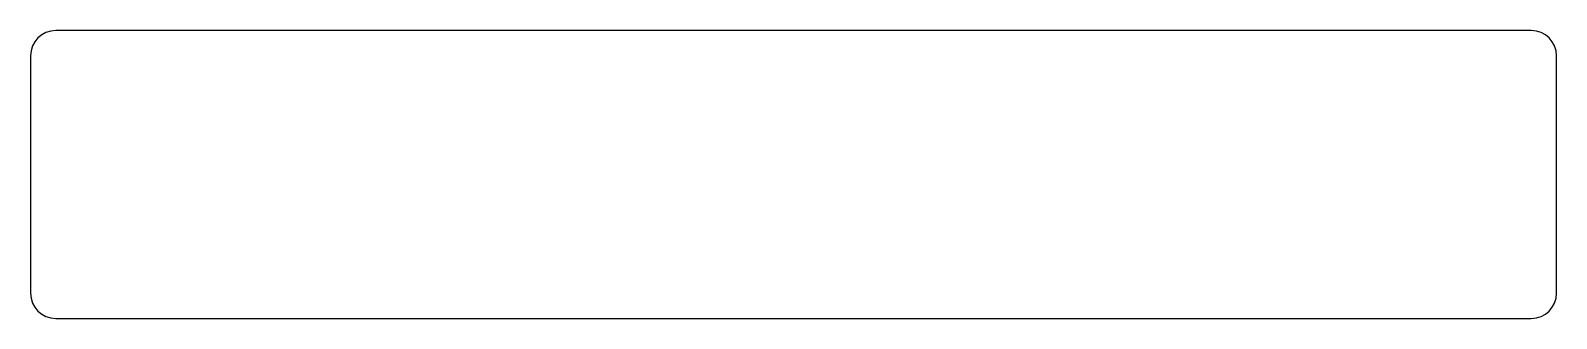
# Model space of a CAD drawing. Extents: x 229 to 350, y 12 to 35.
import ezdxf

# ---------------------------------------------------------------- set-up
doc = ezdxf.new("R2010")
doc.units = 0

msp = doc.modelspace()

# ---------------------------------------------------------------- linework, layer by layer
at = {"layer": 'controller-binding'}
for p, q in [((347.88, 34.92), (231.17, 34.92)), ((229.17, 32.92), (229.17, 14.13)), ((349.88, 14.13), (349.88, 32.92)), ((231.17, 12.13), (347.88, 12.13))]:
    msp.add_line(p, q, dxfattribs=at)
for centre, start, end in [((231.17, 32.92), 90, 180), ((347.88, 32.92), 0, 90), ((231.17, 14.13), 180, 270), ((347.88, 14.13), 270, 0)]:
    msp.add_arc(centre, 2, start, end, dxfattribs=at)

doc.saveas('drawing.dxf')
